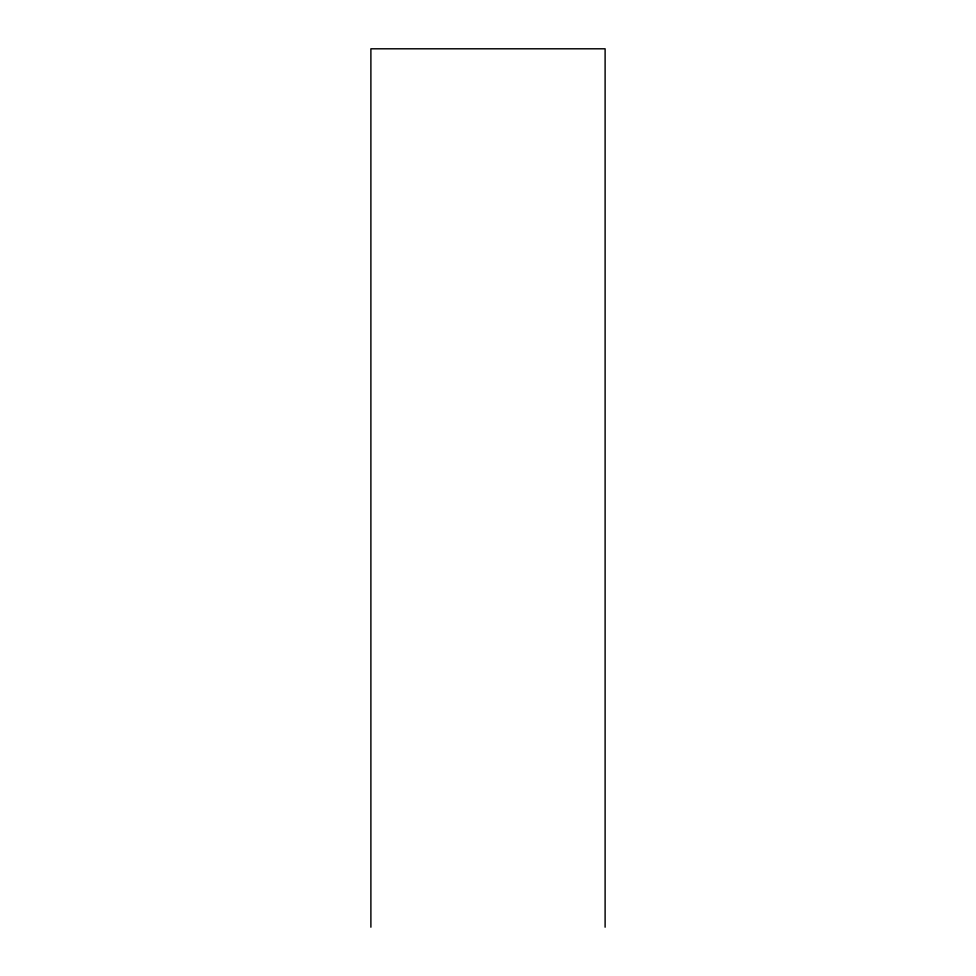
<?xml version="1.0" encoding="UTF-8"?>
<svg xmlns="http://www.w3.org/2000/svg" width="976" height="976" viewBox="0 0 976 976"><rect width="100%" height="100%" fill="white"/><g stroke="black" fill="none" stroke-linecap="round" stroke-linejoin="round"><path stroke-width="1.46" d="M605.108 927.2L605.108 48.8L370.892 48.8L370.892 927.2"/></g></svg>
